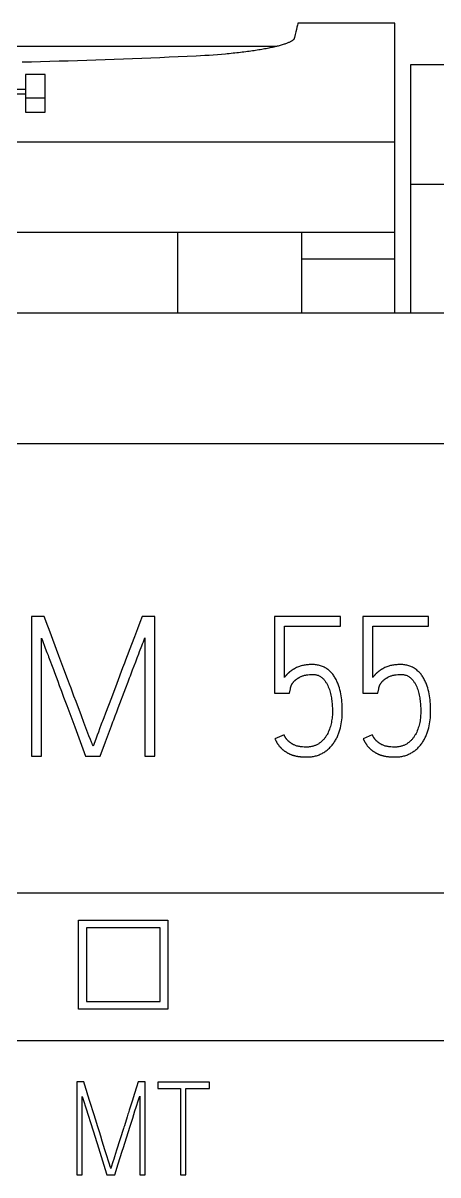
# Model space of a CAD drawing. Header units: millimetres. Extents: x 6750 to 121550, y -28210 to 66060.
# Drawn here: x 38619.83 to 38625.18, y 64576.88 to 64591.73 of the extents above; entities that cross this region are included whole.
import ezdxf

# ---------------------------------------------------------------- set-up
doc = ezdxf.new("R2010")
doc.units = ezdxf.units.MM
doc.layers.add('10000_FRONT', color=7, linetype='Continuous')
doc.layers.add('10500_FRONT_LABELING', color=7, linetype='Continuous')
doc.layers.add('DN.1. NET LIEN MANH', color=7, linetype='Continuous', lineweight=40)

# ---------------------------------------------------------------- blocks, each defined once
blk = doc.blocks.new('A$C0C6D7916')
at = {"layer": '10000_FRONT', "linetype": 'Continuous'}
for p, q in [((-18.255, 117.612), (-18.261, 117.585)), ((-18.251, 117.628), (-18.255, 117.612)), ((-18.25, 117.634), (-18.251, 117.628)), ((-18.249, 117.636), (-18.25, 117.634)), ((-18.249, 117.637), (-18.249, 117.636)), ((-17, 117.637), (-18.249, 117.637)), ((-17, 113.9), (-17, 117.637)), ((-18.293, 117.45), (-18.296, 117.44)), ((-18.284, 117.489), (-18.293, 117.45)), ((-18.276, 117.522), (-18.284, 117.489)), ((-18.268, 117.555), (-18.276, 117.522)), ((-18.261, 117.585), (-18.268, 117.555)), ((-18.52, 117.337), (-30.48, 117.337)), ((-16.8, 117.1), (-16.8, 113.9)), ((-7, 117.1), (-16.8, 117.1)), ((-17, 116.1), (-32, 116.1)), ((-7, 115.556), (-16.8, 115.556)), ((-17, 114.938), (-32, 114.938)), ((-19.8, 114.938), (-19.8, 113.9)), ((-18.2, 113.9), (-18.2, 114.938)), ((-17, 114.592), (-18.2, 114.592)), ((0, 113.9), (-42, 113.9)), ((-7, 112.214), (-42, 112.214)), ((-7, 106.423), (-42, 106.423)), ((-21.075, 104.925), (-21.075, 106.075)), ((-21.075, 106.075), (-19.925, 106.075)), ((-19.925, 106.075), (-19.925, 104.925)), ((-20.975, 105.975), (-20.975, 105.025)), ((-20.025, 105.975), (-20.975, 105.975)), ((-20.025, 105.025), (-20.025, 105.975)), ((-20.975, 105.025), (-20.025, 105.025)), ((-19.925, 104.925), (-21.075, 104.925)), ((-42, 104.522), (-7, 104.522))]:
    blk.add_line(p, q, dxfattribs=at)
for points in [[(-18.249, 117.637), (-18.249, 117.637), (-18.249, 117.637), (-18.249, 117.637), (-18.249, 117.637)], [(-18.296, 117.44), (-18.297, 117.437), (-18.298, 117.433), (-18.3, 117.43), (-18.303, 117.427), (-18.306, 117.423), (-18.309, 117.42), (-18.313, 117.416), (-18.317, 117.413), (-18.322, 117.409), (-18.328, 117.406), (-18.333, 117.402), (-18.34, 117.399), (-18.347, 117.395), (-18.354, 117.392), (-18.361, 117.388), (-18.37, 117.385), (-18.378, 117.381), (-18.387, 117.377), (-18.397, 117.374), (-18.407, 117.37), (-18.417, 117.367), (-18.428, 117.363), (-18.44, 117.359), (-18.451, 117.356), (-18.464, 117.352), (-18.476, 117.349), (-18.489, 117.345), (-18.503, 117.341), (-18.517, 117.338), (-18.531, 117.334), (-18.546, 117.331), (-18.561, 117.327), (-18.576, 117.324), (-18.592, 117.32), (-18.609, 117.317), (-18.625, 117.313), (-18.643, 117.31), (-18.66, 117.307), (-18.678, 117.303), (-18.697, 117.3), (-18.715, 117.297), (-18.734, 117.293), (-18.754, 117.29), (-18.774, 117.287), (-18.794, 117.284), (-18.814, 117.281), (-18.835, 117.278), (-18.856, 117.274), (-18.878, 117.271), (-18.9, 117.269), (-18.922, 117.266), (-18.944, 117.263), (-18.967, 117.26), (-18.99, 117.257), (-19.013, 117.254), (-19.037, 117.252), (-19.061, 117.249), (-19.085, 117.247), (-19.109, 117.244), (-19.134, 117.242), (-19.159, 117.239), (-19.184, 117.237), (-19.235, 117.233), (-19.287, 117.228), (-19.34, 117.225), (-19.394, 117.221), (-19.448, 117.218), (-19.504, 117.215), (-19.56, 117.212)], [(-19.56, 117.212), (-19.676, 117.207), (-19.793, 117.201), (-19.91, 117.196), (-20.028, 117.191), (-20.145, 117.186), (-20.262, 117.182), (-20.38, 117.177), (-20.498, 117.173), (-20.616, 117.168), (-20.734, 117.164), (-20.852, 117.16), (-20.97, 117.156), (-21.089, 117.152), (-21.208, 117.148), (-21.327, 117.144), (-21.446, 117.141), (-21.565, 117.137), (-21.684, 117.134), (-21.803, 117.131)]]:
    blk.add_lwpolyline(points, dxfattribs=at)
at = {"layer": '10500_FRONT_LABELING', "linetype": 'Continuous'}
for p, q in [((-21.76, 116.974), (-21.76, 116.489)), ((-21.506, 116.974), (-21.76, 116.974)), ((-21.506, 116.489), (-21.506, 116.974)), ((-21.76, 116.78), (-22.466, 116.78)), ((-22.466, 116.726), (-21.76, 116.726)), ((-21.506, 116.667), (-21.76, 116.667)), ((-21.76, 116.489), (-21.506, 116.489)), ((-21.683, 109.99), (-21.683, 108.19)), ((-21.52, 109.99), (-21.683, 109.99)), ((-20.287, 109.909), (-20.317, 109.829)), ((-20.257, 109.99), (-20.287, 109.909)), ((-20.091, 109.99), (-20.257, 109.99)), ((-20.091, 108.19), (-20.091, 109.99)), ((-18.55, 109.99), (-18.55, 109.002)), ((-17.702, 109.99), (-18.55, 109.99)), ((-17.702, 109.865), (-17.702, 109.99)), ((-17.412, 109.99), (-17.412, 109.002)), ((-16.564, 109.99), (-17.412, 109.99)), ((-16.564, 109.865), (-16.564, 109.99)), ((-20.355, 109.728), (-20.393, 109.627)), ((-20.317, 109.829), (-20.355, 109.728)), ((-18.423, 109.201), (-18.423, 109.865)), ((-18.423, 109.865), (-17.702, 109.865)), ((-17.285, 109.201), (-17.285, 109.865)), ((-17.285, 109.865), (-16.564, 109.865)), ((-21.553, 108.19), (-21.553, 109.71)), ((-21.532, 109.654), (-21.519, 109.617)), ((-21.519, 109.617), (-21.505, 109.58)), ((-21.505, 109.58), (-21.484, 109.525)), ((-20.291, 109.535), (-20.26, 109.612)), ((-20.221, 109.715), (-20.221, 108.19)), ((-21.265, 109.311), (-21.329, 109.481)), ((-20.34, 109.406), (-20.32, 109.457)), ((-21.4, 109.303), (-21.386, 109.265)), ((-21.217, 109.183), (-21.265, 109.311)), ((-20.508, 109.325), (-20.585, 109.124)), ((-20.485, 109.386), (-20.508, 109.325)), ((-20.379, 109.302), (-20.34, 109.406)), ((-21.386, 109.265), (-21.365, 109.21)), ((-21.365, 109.21), (-21.345, 109.154)), ((-21.204, 109.149), (-21.217, 109.183)), ((-21.192, 109.115), (-21.204, 109.149)), ((-20.467, 109.069), (-20.438, 109.147)), ((-21.296, 109.024), (-21.269, 108.95)), ((-21.173, 109.064), (-21.192, 109.115)), ((-21.154, 109.013), (-21.173, 109.064)), ((-21.135, 108.962), (-21.154, 109.013)), ((-20.585, 109.124), (-20.653, 108.942)), ((-20.565, 108.811), (-20.467, 109.069)), ((-18.55, 109.002), (-18.357, 109.002)), ((-18.357, 109.002), (-18.346, 109.056)), ((-18.341, 109.078), (-18.34, 109.081)), ((-18.34, 109.081), (-18.339, 109.083)), ((-18.339, 109.086), (-18.338, 109.089)), ((-18.339, 109.083), (-18.339, 109.086)), ((-17.412, 109.002), (-17.218, 109.002)), ((-17.218, 109.002), (-17.208, 109.056)), ((-17.203, 109.078), (-17.202, 109.081)), ((-17.202, 109.081), (-17.201, 109.083)), ((-17.201, 109.083), (-17.2, 109.086)), ((-17.2, 109.086), (-17.199, 109.089)), ((-21.269, 108.95), (-21.227, 108.839)), ((-21.227, 108.839), (-21.125, 108.566)), ((-21.109, 108.894), (-21.135, 108.962)), ((-21.039, 108.707), (-21.109, 108.894)), ((-20.653, 108.942), (-20.729, 108.741)), ((-21.007, 108.622), (-21.039, 108.707)), ((-20.729, 108.741), (-20.752, 108.68)), ((-21.125, 108.566), (-20.985, 108.19)), ((-20.968, 108.52), (-21.007, 108.622)), ((-20.806, 108.539), (-20.821, 108.499)), ((-20.731, 108.371), (-20.653, 108.578)), ((-20.942, 108.452), (-20.968, 108.52)), ((-20.922, 108.401), (-20.942, 108.452)), ((-20.909, 108.367), (-20.922, 108.401)), ((-20.851, 108.418), (-20.881, 108.337)), ((-20.836, 108.459), (-20.851, 108.418)), ((-20.821, 108.499), (-20.836, 108.459)), ((-18.428, 108.462), (-18.545, 108.41)), ((-17.29, 108.462), (-17.407, 108.41)), ((-20.881, 108.337), (-20.888, 108.317)), ((-20.799, 108.19), (-20.731, 108.371)), ((-21.683, 108.19), (-21.553, 108.19)), ((-20.985, 108.19), (-20.799, 108.19)), ((-20.221, 108.19), (-20.091, 108.19)), ((-21.1, 103.99), (-21.1, 102.79)), ((-21.01, 103.99), (-21.1, 103.99)), ((-20.308, 103.99), (-20.329, 103.923)), ((-20.216, 103.99), (-20.308, 103.99)), ((-20.216, 102.79), (-20.216, 103.99)), ((-20.056, 103.988), (-20.056, 103.903)), ((-19.389, 103.988), (-20.056, 103.988)), ((-19.389, 103.903), (-19.389, 103.988)), ((-21.028, 102.79), (-21.028, 103.803)), ((-21.028, 103.803), (-21.02, 103.776)), ((-20.355, 103.84), (-20.386, 103.74)), ((-20.329, 103.923), (-20.355, 103.84)), ((-20.288, 103.807), (-20.288, 102.79)), ((-20.056, 103.903), (-19.764, 103.903)), ((-19.764, 103.903), (-19.764, 102.79)), ((-19.692, 102.79), (-19.692, 103.903)), ((-19.692, 103.903), (-19.389, 103.903)), ((-21.02, 103.776), (-21.007, 103.736)), ((-21.007, 103.736), (-20.986, 103.668)), ((-20.986, 103.668), (-20.943, 103.533)), ((-20.877, 103.565), (-20.93, 103.735)), ((-20.349, 103.618), (-20.333, 103.665)), ((-20.333, 103.665), (-20.303, 103.76)), ((-20.943, 103.533), (-20.931, 103.493)), ((-20.931, 103.493), (-20.918, 103.452)), ((-20.841, 103.452), (-20.877, 103.565)), ((-20.416, 103.405), (-20.378, 103.523)), ((-20.378, 103.523), (-20.349, 103.618)), ((-20.918, 103.452), (-20.893, 103.371)), ((-20.893, 103.371), (-20.859, 103.263)), ((-20.833, 103.425), (-20.841, 103.452)), ((-20.821, 103.385), (-20.833, 103.425)), ((-20.808, 103.345), (-20.821, 103.385)), ((-20.791, 103.291), (-20.808, 103.345)), ((-20.497, 103.391), (-20.586, 103.108)), ((-20.498, 103.145), (-20.416, 103.405)), ((-20.859, 103.263), (-20.851, 103.236)), ((-20.77, 103.224), (-20.791, 103.291)), ((-20.736, 103.116), (-20.77, 103.224)), ((-20.711, 103.035), (-20.736, 103.116)), ((-20.586, 103.108), (-20.612, 103.025)), ((-20.689, 102.968), (-20.711, 103.035)), ((-20.677, 102.928), (-20.689, 102.968)), ((-20.668, 102.901), (-20.677, 102.928)), ((-20.633, 102.958), (-20.654, 102.891)), ((-20.623, 102.992), (-20.633, 102.958)), ((-20.612, 103.025), (-20.623, 102.992)), ((-20.609, 102.79), (-20.565, 102.932)), ((-21.1, 102.79), (-21.028, 102.79)), ((-20.717, 102.804), (-20.712, 102.79)), ((-20.712, 102.79), (-20.609, 102.79)), ((-20.654, 102.891), (-20.659, 102.875)), ((-20.288, 102.79), (-20.216, 102.79)), ((-19.764, 102.79), (-19.692, 102.79))]:
    blk.add_line(p, q, dxfattribs=at)
for points in [[(-21.329, 109.481), (-21.456, 109.82), (-21.472, 109.863), (-21.52, 109.99)], [(-21.553, 109.71), (-21.546, 109.692), (-21.532, 109.654)], [(-20.393, 109.627), (-20.47, 109.426), (-20.485, 109.386)], [(-20.26, 109.612), (-20.251, 109.638), (-20.241, 109.663), (-20.231, 109.689), (-20.221, 109.715)], [(-21.484, 109.525), (-21.47, 109.488), (-21.463, 109.469), (-21.4, 109.303)], [(-20.32, 109.457), (-20.301, 109.509), (-20.291, 109.535)], [(-20.438, 109.147), (-20.418, 109.199), (-20.408, 109.224), (-20.379, 109.302)], [(-18.29, 109.317), (-18.295, 109.315), (-18.299, 109.313), (-18.303, 109.31), (-18.307, 109.308), (-18.311, 109.306), (-18.315, 109.303), (-18.319, 109.301), (-18.322, 109.298), (-18.326, 109.295), (-18.33, 109.293), (-18.334, 109.29), (-18.338, 109.287), (-18.342, 109.284), (-18.345, 109.282), (-18.349, 109.279), (-18.353, 109.276), (-18.356, 109.273), (-18.36, 109.27), (-18.363, 109.267), (-18.367, 109.264), (-18.37, 109.261), (-18.374, 109.257), (-18.377, 109.254), (-18.38, 109.251), (-18.384, 109.248), (-18.387, 109.244), (-18.39, 109.241), (-18.393, 109.237), (-18.397, 109.234), (-18.4, 109.231), (-18.403, 109.227), (-18.406, 109.223), (-18.409, 109.22), (-18.412, 109.216), (-18.415, 109.213), (-18.417, 109.209), (-18.42, 109.205), (-18.423, 109.201)], [(-18.217, 108.181), (-18.191, 108.18), (-18.165, 108.178), (-18.139, 108.178), (-18.126, 108.178), (-18.113, 108.178), (-18.1, 108.179), (-18.087, 108.18), (-18.074, 108.181), (-18.061, 108.183), (-18.048, 108.185), (-18.036, 108.188), (-18.023, 108.191), (-18.01, 108.194), (-17.998, 108.198), (-17.985, 108.202), (-17.973, 108.207), (-17.961, 108.212), (-17.949, 108.217), (-17.938, 108.223), (-17.926, 108.229), (-17.915, 108.236), (-17.904, 108.243), (-17.893, 108.251), (-17.883, 108.258), (-17.872, 108.266), (-17.862, 108.275), (-17.853, 108.283), (-17.843, 108.292), (-17.834, 108.302), (-17.825, 108.311), (-17.816, 108.321), (-17.808, 108.331), (-17.8, 108.341), (-17.792, 108.352), (-17.784, 108.363), (-17.777, 108.373), (-17.77, 108.385), (-17.764, 108.396), (-17.757, 108.407), (-17.751, 108.419), (-17.745, 108.43), (-17.74, 108.442), (-17.734, 108.454), (-17.729, 108.466), (-17.725, 108.478), (-17.716, 108.503), (-17.708, 108.528), (-17.701, 108.553), (-17.695, 108.578), (-17.69, 108.603), (-17.686, 108.629), (-17.683, 108.655), (-17.68, 108.68), (-17.678, 108.706), (-17.677, 108.732), (-17.677, 108.758), (-17.677, 108.784), (-17.678, 108.81), (-17.679, 108.836), (-17.68, 108.862), (-17.682, 108.888), (-17.685, 108.914), (-17.688, 108.94), (-17.692, 108.966), (-17.696, 108.991), (-17.702, 109.017), (-17.708, 109.042), (-17.715, 109.067), (-17.723, 109.092), (-17.727, 109.105), (-17.732, 109.117), (-17.736, 109.129), (-17.741, 109.142), (-17.747, 109.154), (-17.752, 109.165), (-17.758, 109.177), (-17.765, 109.189), (-17.771, 109.2), (-17.778, 109.211), (-17.785, 109.222), (-17.792, 109.232), (-17.8, 109.243), (-17.808, 109.253), (-17.817, 109.263), (-17.826, 109.272), (-17.835, 109.281), (-17.844, 109.29), (-17.854, 109.299), (-17.865, 109.307), (-17.875, 109.314), (-17.886, 109.322), (-17.898, 109.328), (-17.909, 109.335), (-17.921, 109.34), (-17.933, 109.345), (-17.945, 109.35), (-17.958, 109.354), (-17.971, 109.358), (-17.983, 109.361), (-17.996, 109.363), (-18.009, 109.365), (-18.022, 109.367), (-18.036, 109.368), (-18.049, 109.368), (-18.062, 109.369), (-18.075, 109.369), (-18.088, 109.368), (-18.102, 109.368), (-18.115, 109.367), (-18.128, 109.366), (-18.141, 109.364), (-18.154, 109.362), (-18.167, 109.36), (-18.18, 109.357), (-18.192, 109.355), (-18.205, 109.351), (-18.218, 109.348), (-18.23, 109.344), (-18.242, 109.339), (-18.255, 109.334), (-18.267, 109.329), (-18.279, 109.324), (-18.29, 109.317)], [(-17.152, 109.317), (-17.156, 109.315), (-17.16, 109.313), (-17.164, 109.31), (-17.168, 109.308), (-17.172, 109.306), (-17.176, 109.303), (-17.18, 109.301), (-17.184, 109.298), (-17.188, 109.295), (-17.192, 109.293), (-17.196, 109.29), (-17.199, 109.287), (-17.203, 109.284), (-17.207, 109.282), (-17.211, 109.279), (-17.214, 109.276), (-17.218, 109.273), (-17.221, 109.27), (-17.225, 109.267), (-17.228, 109.264), (-17.232, 109.261), (-17.235, 109.257), (-17.239, 109.254), (-17.242, 109.251), (-17.245, 109.248), (-17.249, 109.244), (-17.252, 109.241), (-17.255, 109.237), (-17.258, 109.234), (-17.261, 109.231), (-17.264, 109.227), (-17.267, 109.223), (-17.27, 109.22), (-17.273, 109.216), (-17.276, 109.213), (-17.279, 109.209), (-17.282, 109.205), (-17.285, 109.201)], [(-17.078, 108.181), (-17.052, 108.18), (-17.026, 108.178), (-17.001, 108.178), (-16.988, 108.178), (-16.975, 108.178), (-16.962, 108.179), (-16.949, 108.18), (-16.936, 108.181), (-16.923, 108.183), (-16.91, 108.185), (-16.897, 108.188), (-16.885, 108.191), (-16.872, 108.194), (-16.859, 108.198), (-16.847, 108.202), (-16.835, 108.207), (-16.823, 108.212), (-16.811, 108.217), (-16.799, 108.223), (-16.788, 108.229), (-16.777, 108.236), (-16.766, 108.243), (-16.755, 108.251), (-16.744, 108.258), (-16.734, 108.266), (-16.724, 108.275), (-16.714, 108.283), (-16.705, 108.292), (-16.695, 108.302), (-16.686, 108.311), (-16.678, 108.321), (-16.669, 108.331), (-16.661, 108.341), (-16.653, 108.352), (-16.646, 108.363), (-16.639, 108.373), (-16.632, 108.385), (-16.625, 108.396), (-16.619, 108.407), (-16.613, 108.419), (-16.607, 108.43), (-16.601, 108.442), (-16.596, 108.454), (-16.591, 108.466), (-16.586, 108.478), (-16.577, 108.503), (-16.57, 108.528), (-16.563, 108.553), (-16.557, 108.578), (-16.552, 108.603), (-16.548, 108.629), (-16.544, 108.655), (-16.542, 108.68), (-16.54, 108.706), (-16.539, 108.732), (-16.538, 108.758), (-16.539, 108.784), (-16.539, 108.81), (-16.54, 108.836), (-16.542, 108.862), (-16.544, 108.888), (-16.546, 108.914), (-16.55, 108.94), (-16.553, 108.966), (-16.558, 108.991), (-16.563, 109.017), (-16.569, 109.042), (-16.576, 109.067), (-16.584, 109.092), (-16.589, 109.105), (-16.593, 109.117), (-16.598, 109.129), (-16.603, 109.142), (-16.608, 109.154), (-16.614, 109.165), (-16.62, 109.177), (-16.626, 109.189), (-16.633, 109.2), (-16.64, 109.211), (-16.647, 109.222), (-16.654, 109.232), (-16.662, 109.243), (-16.67, 109.253), (-16.679, 109.263), (-16.687, 109.272), (-16.697, 109.281), (-16.706, 109.29), (-16.716, 109.299), (-16.726, 109.307), (-16.737, 109.314), (-16.748, 109.322), (-16.759, 109.328), (-16.771, 109.335), (-16.783, 109.34), (-16.795, 109.345), (-16.807, 109.35), (-16.82, 109.354), (-16.832, 109.358), (-16.845, 109.361), (-16.858, 109.363), (-16.871, 109.365), (-16.884, 109.367), (-16.897, 109.368), (-16.91, 109.368), (-16.924, 109.369), (-16.937, 109.369), (-16.95, 109.368), (-16.963, 109.368), (-16.976, 109.367), (-16.989, 109.366), (-17.003, 109.364), (-17.016, 109.362), (-17.028, 109.36), (-17.041, 109.357), (-17.054, 109.355), (-17.067, 109.351), (-17.079, 109.348), (-17.092, 109.344), (-17.104, 109.339), (-17.116, 109.334), (-17.128, 109.329), (-17.14, 109.324), (-17.152, 109.317)], [(-21.345, 109.154), (-21.324, 109.099), (-21.296, 109.024)], [(-18.336, 109.093), (-18.336, 109.094), (-18.335, 109.096), (-18.334, 109.097), (-18.334, 109.099), (-18.333, 109.1), (-18.332, 109.102), (-18.332, 109.104), (-18.331, 109.105), (-18.33, 109.107), (-18.329, 109.108), (-18.329, 109.11), (-18.328, 109.111), (-18.327, 109.113), (-18.326, 109.114), (-18.325, 109.116), (-18.324, 109.117), (-18.324, 109.119), (-18.323, 109.12), (-18.322, 109.121), (-18.321, 109.123), (-18.319, 109.126), (-18.317, 109.129), (-18.315, 109.131), (-18.313, 109.134), (-18.311, 109.137), (-18.309, 109.139), (-18.307, 109.142), (-18.305, 109.145), (-18.302, 109.147), (-18.3, 109.15), (-18.298, 109.153), (-18.296, 109.155)], [(-18.209, 109.215), (-18.2, 109.219), (-18.192, 109.222), (-18.183, 109.225), (-18.174, 109.228), (-18.165, 109.23), (-18.156, 109.232), (-18.147, 109.234), (-18.138, 109.236), (-18.119, 109.238), (-18.101, 109.24), (-18.082, 109.241), (-18.073, 109.241), (-18.064, 109.241), (-18.054, 109.241), (-18.045, 109.241), (-18.036, 109.24), (-18.027, 109.239), (-18.017, 109.237), (-18.008, 109.235), (-17.999, 109.233), (-17.99, 109.23), (-17.982, 109.226), (-17.973, 109.222), (-17.965, 109.218), (-17.957, 109.213), (-17.949, 109.208), (-17.942, 109.203), (-17.935, 109.197), (-17.928, 109.19), (-17.921, 109.184), (-17.915, 109.177), (-17.909, 109.17), (-17.903, 109.162), (-17.898, 109.155), (-17.892, 109.147), (-17.887, 109.139), (-17.882, 109.132), (-17.873, 109.115), (-17.869, 109.107), (-17.864, 109.099), (-17.857, 109.082), (-17.85, 109.065), (-17.843, 109.048), (-17.838, 109.03), (-17.832, 109.012), (-17.828, 108.994), (-17.824, 108.976), (-17.82, 108.958), (-17.817, 108.939), (-17.814, 108.921), (-17.812, 108.902), (-17.81, 108.884), (-17.808, 108.865), (-17.807, 108.847), (-17.806, 108.828), (-17.805, 108.81), (-17.804, 108.791), (-17.804, 108.772), (-17.804, 108.754), (-17.804, 108.735), (-17.805, 108.717), (-17.807, 108.698), (-17.808, 108.679), (-17.811, 108.661), (-17.814, 108.642), (-17.817, 108.624), (-17.821, 108.606), (-17.825, 108.587), (-17.831, 108.569), (-17.836, 108.552), (-17.842, 108.534), (-17.849, 108.516), (-17.857, 108.499), (-17.865, 108.482), (-17.874, 108.466), (-17.878, 108.458), (-17.883, 108.45), (-17.888, 108.442), (-17.894, 108.434), (-17.899, 108.426), (-17.905, 108.419), (-17.911, 108.412), (-17.917, 108.404), (-17.923, 108.397), (-17.93, 108.391), (-17.936, 108.384), (-17.943, 108.378), (-17.951, 108.372), (-17.958, 108.366), (-17.965, 108.36), (-17.973, 108.354), (-17.981, 108.349), (-17.989, 108.344), (-17.997, 108.34), (-18.005, 108.335), (-18.014, 108.331), (-18.022, 108.327), (-18.031, 108.324), (-18.04, 108.321), (-18.048, 108.318), (-18.057, 108.315), (-18.067, 108.313), (-18.076, 108.311), (-18.085, 108.309), (-18.094, 108.308), (-18.104, 108.307), (-18.113, 108.306), (-18.123, 108.305), (-18.132, 108.305), (-18.151, 108.305), (-18.17, 108.306), (-18.188, 108.307), (-18.207, 108.309), (-18.216, 108.31), (-18.226, 108.312), (-18.235, 108.313), (-18.244, 108.315), (-18.253, 108.317), (-18.263, 108.319), (-18.272, 108.322), (-18.28, 108.325), (-18.289, 108.329), (-18.298, 108.333)], [(-18.296, 109.155), (-18.294, 109.157), (-18.292, 109.159), (-18.291, 109.16), (-18.289, 109.162), (-18.287, 109.164), (-18.285, 109.165), (-18.284, 109.167), (-18.282, 109.169), (-18.28, 109.17), (-18.278, 109.172), (-18.276, 109.173), (-18.275, 109.175), (-18.273, 109.176), (-18.271, 109.178), (-18.269, 109.179), (-18.267, 109.181), (-18.265, 109.182), (-18.263, 109.184), (-18.261, 109.185), (-18.259, 109.186), (-18.255, 109.189), (-18.251, 109.192), (-18.247, 109.194), (-18.243, 109.197), (-18.239, 109.199), (-18.235, 109.202), (-18.23, 109.204), (-18.226, 109.206), (-18.222, 109.209), (-18.218, 109.211), (-18.213, 109.213), (-18.209, 109.215)], [(-17.198, 109.093), (-17.197, 109.094), (-17.197, 109.096), (-17.196, 109.097), (-17.195, 109.099), (-17.195, 109.1), (-17.194, 109.102), (-17.193, 109.104), (-17.193, 109.105), (-17.192, 109.107), (-17.191, 109.108), (-17.19, 109.11), (-17.19, 109.111), (-17.189, 109.113), (-17.188, 109.114), (-17.187, 109.116), (-17.186, 109.117), (-17.185, 109.119), (-17.184, 109.12), (-17.183, 109.121), (-17.182, 109.123), (-17.181, 109.126), (-17.179, 109.129), (-17.177, 109.131), (-17.175, 109.134), (-17.173, 109.137), (-17.17, 109.139), (-17.168, 109.142), (-17.166, 109.145), (-17.164, 109.147), (-17.162, 109.15), (-17.16, 109.153), (-17.157, 109.155)], [(-17.071, 109.215), (-17.062, 109.219), (-17.053, 109.222), (-17.044, 109.225), (-17.036, 109.228), (-17.027, 109.23), (-17.018, 109.232), (-17.009, 109.234), (-16.999, 109.236), (-16.981, 109.238), (-16.962, 109.24), (-16.944, 109.241), (-16.935, 109.241), (-16.925, 109.241), (-16.916, 109.241), (-16.907, 109.241), (-16.897, 109.24), (-16.888, 109.239), (-16.879, 109.237), (-16.87, 109.235), (-16.861, 109.233), (-16.852, 109.23), (-16.843, 109.226), (-16.835, 109.222), (-16.826, 109.218), (-16.818, 109.213), (-16.811, 109.208), (-16.803, 109.203), (-16.796, 109.197), (-16.789, 109.19), (-16.783, 109.184), (-16.777, 109.177), (-16.771, 109.17), (-16.765, 109.162), (-16.759, 109.155), (-16.754, 109.147), (-16.749, 109.139), (-16.744, 109.132), (-16.735, 109.115), (-16.73, 109.107), (-16.726, 109.099), (-16.718, 109.082), (-16.711, 109.065), (-16.705, 109.048), (-16.699, 109.03), (-16.694, 109.012), (-16.69, 108.994), (-16.686, 108.976), (-16.682, 108.958), (-16.679, 108.939), (-16.676, 108.921), (-16.674, 108.902), (-16.672, 108.884), (-16.67, 108.865), (-16.668, 108.847), (-16.667, 108.828), (-16.666, 108.81), (-16.666, 108.791), (-16.666, 108.772), (-16.666, 108.754), (-16.666, 108.735), (-16.667, 108.717), (-16.668, 108.698), (-16.67, 108.679), (-16.672, 108.661), (-16.675, 108.642), (-16.679, 108.624), (-16.683, 108.606), (-16.687, 108.587), (-16.692, 108.569), (-16.698, 108.552), (-16.704, 108.534), (-16.711, 108.516), (-16.718, 108.499), (-16.726, 108.482), (-16.735, 108.466), (-16.74, 108.458), (-16.745, 108.45), (-16.75, 108.442), (-16.755, 108.434), (-16.761, 108.426), (-16.766, 108.419), (-16.772, 108.412), (-16.778, 108.404), (-16.785, 108.397), (-16.791, 108.391), (-16.798, 108.384), (-16.805, 108.378), (-16.812, 108.372), (-16.82, 108.366), (-16.827, 108.36), (-16.835, 108.354), (-16.843, 108.349), (-16.851, 108.344), (-16.859, 108.34), (-16.867, 108.335), (-16.875, 108.331), (-16.884, 108.327), (-16.892, 108.324), (-16.901, 108.321), (-16.91, 108.318), (-16.919, 108.315), (-16.928, 108.313), (-16.937, 108.311), (-16.947, 108.309), (-16.956, 108.308), (-16.965, 108.307), (-16.975, 108.306), (-16.984, 108.305), (-16.994, 108.305), (-17.012, 108.305), (-17.031, 108.306), (-17.05, 108.307), (-17.069, 108.309), (-17.078, 108.31), (-17.087, 108.312), (-17.097, 108.313), (-17.106, 108.315), (-17.115, 108.317), (-17.124, 108.319), (-17.133, 108.322), (-17.142, 108.325), (-17.151, 108.329), (-17.16, 108.333)], [(-17.157, 109.155), (-17.156, 109.157), (-17.154, 109.159), (-17.152, 109.16), (-17.151, 109.162), (-17.149, 109.164), (-17.147, 109.165), (-17.145, 109.167), (-17.144, 109.169), (-17.142, 109.17), (-17.14, 109.172), (-17.138, 109.173), (-17.136, 109.175), (-17.134, 109.176), (-17.132, 109.178), (-17.13, 109.179), (-17.129, 109.181), (-17.127, 109.182), (-17.125, 109.184), (-17.123, 109.185), (-17.121, 109.186), (-17.117, 109.189), (-17.113, 109.192), (-17.109, 109.194), (-17.105, 109.197), (-17.1, 109.199), (-17.096, 109.202), (-17.092, 109.204), (-17.088, 109.206), (-17.083, 109.209), (-17.079, 109.211), (-17.075, 109.213), (-17.071, 109.215)], [(-18.346, 109.056), (-18.346, 109.057), (-18.346, 109.057), (-18.346, 109.058), (-18.346, 109.058), (-18.346, 109.059), (-18.346, 109.06), (-18.346, 109.061), (-18.346, 109.061), (-18.346, 109.062), (-18.345, 109.063), (-18.345, 109.065), (-18.345, 109.066), (-18.344, 109.067), (-18.344, 109.069), (-18.344, 109.07), (-18.343, 109.071), (-18.343, 109.073), (-18.342, 109.074), (-18.342, 109.075), (-18.342, 109.077), (-18.341, 109.078)], [(-18.338, 109.089), (-18.337, 109.091), (-18.336, 109.093)], [(-17.208, 109.056), (-17.208, 109.057), (-17.208, 109.057), (-17.208, 109.058), (-17.208, 109.058), (-17.208, 109.059), (-17.208, 109.06), (-17.208, 109.061), (-17.208, 109.061), (-17.207, 109.062), (-17.207, 109.063), (-17.207, 109.065), (-17.206, 109.066), (-17.206, 109.067), (-17.206, 109.069), (-17.205, 109.07), (-17.205, 109.071), (-17.205, 109.073), (-17.204, 109.074), (-17.204, 109.075), (-17.203, 109.077), (-17.203, 109.078)], [(-17.199, 109.089), (-17.198, 109.091), (-17.198, 109.093)], [(-20.653, 108.578), (-20.633, 108.63), (-20.623, 108.656), (-20.614, 108.682), (-20.604, 108.707)], [(-20.604, 108.707), (-20.584, 108.759), (-20.575, 108.785), (-20.565, 108.811)], [(-20.752, 108.68), (-20.768, 108.64), (-20.775, 108.62), (-20.783, 108.6), (-20.806, 108.539)], [(-18.545, 108.41), (-18.543, 108.405), (-18.54, 108.4), (-18.538, 108.395), (-18.535, 108.39), (-18.533, 108.385), (-18.53, 108.38), (-18.527, 108.375), (-18.524, 108.37), (-18.522, 108.365), (-18.519, 108.36), (-18.516, 108.356), (-18.513, 108.351), (-18.51, 108.346), (-18.507, 108.342), (-18.503, 108.337), (-18.5, 108.332), (-18.497, 108.328), (-18.494, 108.323), (-18.49, 108.319), (-18.486, 108.315), (-18.483, 108.31), (-18.479, 108.306), (-18.475, 108.302), (-18.471, 108.298), (-18.468, 108.294), (-18.464, 108.29), (-18.459, 108.286), (-18.455, 108.282), (-18.451, 108.278), (-18.447, 108.275), (-18.442, 108.271), (-18.438, 108.268), (-18.434, 108.264), (-18.429, 108.261), (-18.425, 108.258), (-18.42, 108.254), (-18.416, 108.251), (-18.411, 108.248), (-18.406, 108.245), (-18.402, 108.242), (-18.397, 108.239), (-18.392, 108.236), (-18.387, 108.233), (-18.383, 108.23), (-18.378, 108.228), (-18.373, 108.225), (-18.368, 108.222), (-18.363, 108.22), (-18.357, 108.218), (-18.352, 108.215), (-18.347, 108.213), (-18.342, 108.211), (-18.337, 108.209), (-18.331, 108.207), (-18.326, 108.205), (-18.321, 108.203), (-18.316, 108.202), (-18.31, 108.2), (-18.305, 108.198), (-18.3, 108.197), (-18.294, 108.195), (-18.289, 108.194), (-18.283, 108.192), (-18.278, 108.191), (-18.272, 108.19), (-18.267, 108.189), (-18.261, 108.187), (-18.256, 108.186), (-18.25, 108.185), (-18.245, 108.185), (-18.239, 108.184), (-18.234, 108.183), (-18.228, 108.182), (-18.222, 108.182), (-18.217, 108.181)], [(-18.369, 108.38), (-18.371, 108.382), (-18.373, 108.383), (-18.374, 108.385), (-18.376, 108.386), (-18.378, 108.388), (-18.379, 108.39), (-18.381, 108.391), (-18.383, 108.393), (-18.384, 108.395), (-18.386, 108.397), (-18.387, 108.398), (-18.389, 108.4), (-18.39, 108.402), (-18.392, 108.404), (-18.393, 108.405), (-18.395, 108.407), (-18.396, 108.409), (-18.397, 108.411), (-18.399, 108.413), (-18.4, 108.415), (-18.401, 108.416), (-18.403, 108.418), (-18.405, 108.422), (-18.408, 108.426), (-18.41, 108.43), (-18.413, 108.434), (-18.415, 108.438), (-18.417, 108.442), (-18.42, 108.446), (-18.422, 108.45), (-18.424, 108.454), (-18.426, 108.458), (-18.428, 108.462)], [(-17.407, 108.41), (-17.404, 108.405), (-17.402, 108.4), (-17.399, 108.395), (-17.397, 108.39), (-17.394, 108.385), (-17.392, 108.38), (-17.389, 108.375), (-17.386, 108.37), (-17.383, 108.365), (-17.38, 108.36), (-17.377, 108.356), (-17.374, 108.351), (-17.371, 108.346), (-17.368, 108.342), (-17.365, 108.337), (-17.362, 108.332), (-17.359, 108.328), (-17.355, 108.323), (-17.352, 108.319), (-17.348, 108.315), (-17.344, 108.31), (-17.341, 108.306), (-17.337, 108.302), (-17.333, 108.298), (-17.329, 108.294), (-17.325, 108.29), (-17.321, 108.286), (-17.317, 108.282), (-17.313, 108.278), (-17.308, 108.275), (-17.304, 108.271), (-17.3, 108.268), (-17.295, 108.264), (-17.291, 108.261), (-17.286, 108.258), (-17.282, 108.254), (-17.277, 108.251), (-17.273, 108.248), (-17.268, 108.245), (-17.263, 108.242), (-17.259, 108.239), (-17.254, 108.236), (-17.249, 108.233), (-17.244, 108.23), (-17.239, 108.228), (-17.234, 108.225), (-17.229, 108.222), (-17.224, 108.22), (-17.219, 108.218), (-17.214, 108.215), (-17.209, 108.213), (-17.204, 108.211), (-17.198, 108.209), (-17.193, 108.207), (-17.188, 108.205), (-17.183, 108.203), (-17.177, 108.202), (-17.172, 108.2), (-17.167, 108.198), (-17.161, 108.197), (-17.156, 108.195), (-17.15, 108.194), (-17.145, 108.192), (-17.14, 108.191), (-17.134, 108.19), (-17.129, 108.189), (-17.123, 108.187), (-17.118, 108.186), (-17.112, 108.185), (-17.106, 108.185), (-17.101, 108.184), (-17.095, 108.183), (-17.09, 108.182), (-17.084, 108.182), (-17.078, 108.181)], [(-17.231, 108.38), (-17.233, 108.382), (-17.234, 108.383), (-17.236, 108.385), (-17.238, 108.386), (-17.239, 108.388), (-17.241, 108.39), (-17.243, 108.391), (-17.244, 108.393), (-17.246, 108.395), (-17.247, 108.397), (-17.249, 108.398), (-17.25, 108.4), (-17.252, 108.402), (-17.253, 108.404), (-17.255, 108.405), (-17.256, 108.407), (-17.258, 108.409), (-17.259, 108.411), (-17.26, 108.413), (-17.262, 108.415), (-17.263, 108.416), (-17.264, 108.418), (-17.267, 108.422), (-17.27, 108.426), (-17.272, 108.43), (-17.274, 108.434), (-17.277, 108.438), (-17.279, 108.442), (-17.281, 108.446), (-17.283, 108.45), (-17.286, 108.454), (-17.288, 108.458), (-17.29, 108.462)], [(-20.888, 108.317), (-20.892, 108.325), (-20.895, 108.334), (-20.902, 108.351), (-20.909, 108.367)], [(-18.298, 108.333), (-18.301, 108.334), (-18.305, 108.336), (-18.309, 108.338), (-18.312, 108.339), (-18.315, 108.341), (-18.319, 108.343), (-18.322, 108.345), (-18.326, 108.347), (-18.329, 108.349), (-18.332, 108.351), (-18.336, 108.354), (-18.339, 108.356), (-18.342, 108.358), (-18.345, 108.36), (-18.348, 108.363), (-18.351, 108.365), (-18.354, 108.367), (-18.357, 108.37), (-18.36, 108.372), (-18.363, 108.375), (-18.366, 108.378), (-18.369, 108.38)], [(-17.16, 108.333), (-17.163, 108.334), (-17.167, 108.336), (-17.17, 108.338), (-17.174, 108.339), (-17.177, 108.341), (-17.181, 108.343), (-17.184, 108.345), (-17.187, 108.347), (-17.191, 108.349), (-17.194, 108.351), (-17.197, 108.354), (-17.2, 108.356), (-17.204, 108.358), (-17.207, 108.36), (-17.21, 108.363), (-17.213, 108.365), (-17.216, 108.367), (-17.219, 108.37), (-17.222, 108.372), (-17.225, 108.375), (-17.228, 108.378), (-17.231, 108.38)], [(-20.93, 103.735), (-20.956, 103.82), (-20.965, 103.848), (-20.974, 103.877), (-20.983, 103.905), (-20.992, 103.933), (-21.001, 103.962), (-21.01, 103.99)], [(-20.303, 103.76), (-20.295, 103.783), (-20.288, 103.807)], [(-20.386, 103.74), (-20.418, 103.64), (-20.423, 103.624), (-20.428, 103.607), (-20.434, 103.591), (-20.439, 103.574), (-20.444, 103.557), (-20.449, 103.541), (-20.486, 103.424)], [(-20.486, 103.424), (-20.492, 103.408), (-20.497, 103.391)], [(-20.851, 103.236), (-20.838, 103.196), (-20.717, 102.804)], [(-20.565, 102.932), (-20.512, 103.098), (-20.498, 103.145)], [(-20.659, 102.875), (-20.661, 102.881), (-20.663, 102.888), (-20.668, 102.901)]]:
    blk.add_lwpolyline(points, dxfattribs=at)

msp = doc.modelspace()

# ---------------------------------------------------------------- block references
at = {"layer": 'DN.1. NET LIEN MANH'}
msp.add_blockref('A$C0C6D7916', (38641.626, 64474.092), dxfattribs=at)

doc.saveas('drawing.dxf')
